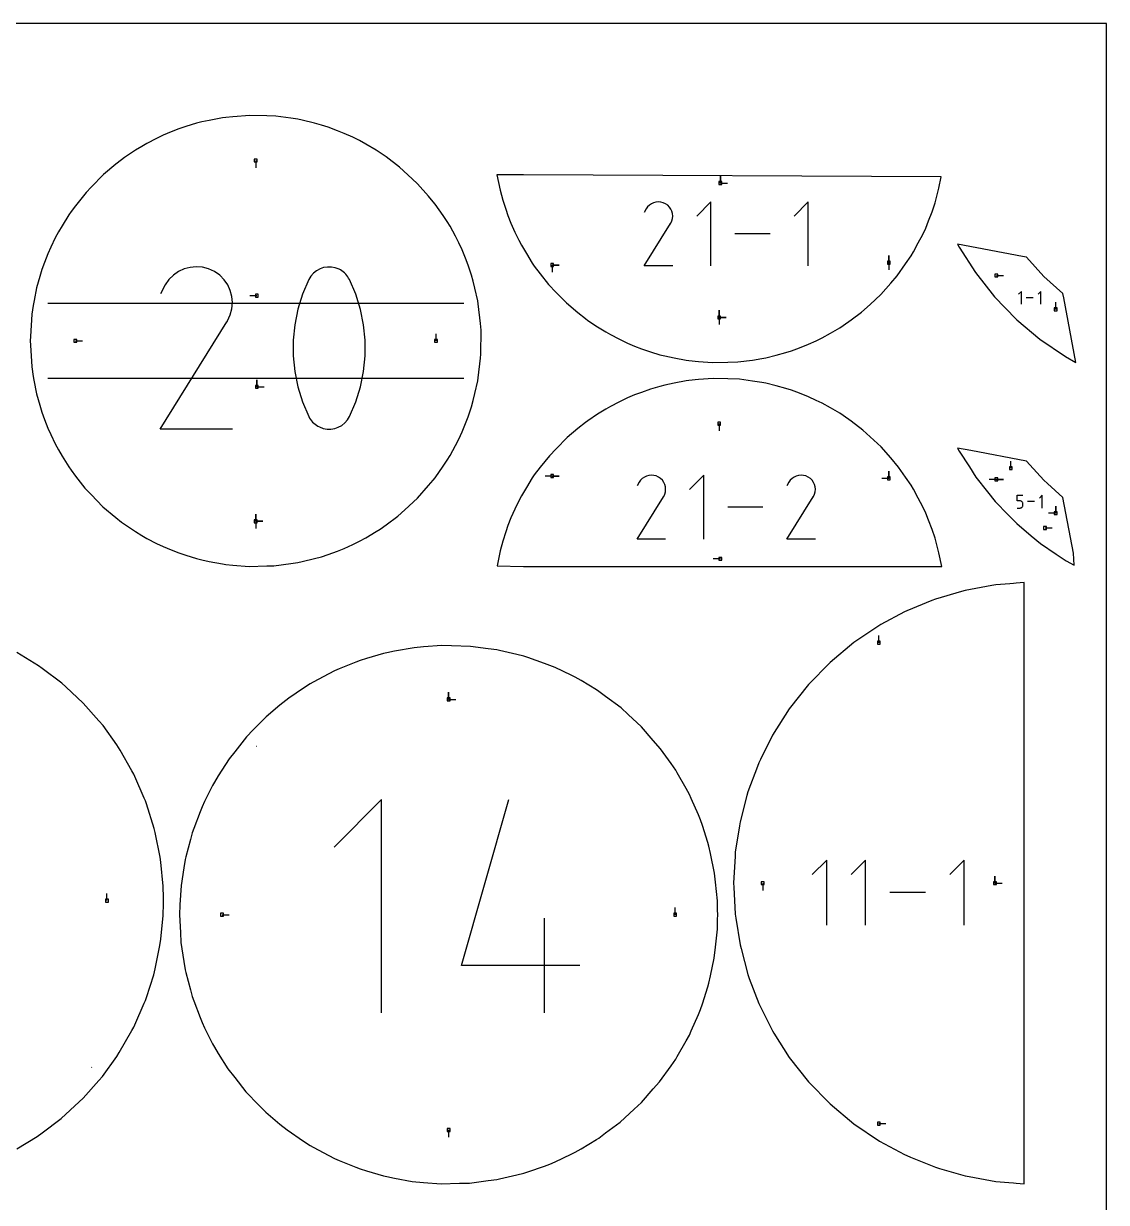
# Model space of a CAD drawing. Extents: x 0 to 800, y 0 to 1000.
# Drawn here: x 583.9 to 800, y 764.8 to 1000 of the extents above; entities that cross this region are included whole.
import ezdxf

# ---------------------------------------------------------------- set-up
doc = ezdxf.new("R2010")
doc.units = 0
doc.header["$MEASUREMENT"] = 0
for name, color, linetype in [('annotation', 7, 'Continuous'), ('boundary', 7, 'Continuous'), ('frame', 7, 'Continuous'), ('hole', 7, 'Continuous')]:
    doc.layers.add(name, color=color, linetype=linetype)

msp = doc.modelspace()

# ---------------------------------------------------------------- linework, layer by layer
at = {"layer": 'annotation', "color": 1}
for p, q in [((630.245725, 972.681888), (630.245725, 971.253138)), ((681.247004, 969.852694), (681.247004, 969.852694)), ((722.965437, 968.185863), (722.965437, 969.614613)), ((722.965437, 968.185863), (722.965437, 969.614613)), ((722.965437, 969.614613), (722.965437, 968.185863)), ((722.965437, 968.185863), (724.394187, 968.185863)), ((709.657646, 964.264123), (709.217021, 964.06104)), ((710.124979, 964.389501), (709.657646, 964.264123)), ((710.608229, 964.43437), (710.124979, 964.389501)), ((711.096605, 964.395928), (710.608229, 964.43437)), ((711.579314, 964.27137), (711.096605, 964.395928)), ((712.045566, 964.057894), (711.579314, 964.27137)), ((721.093562, 964.434682), (718.252402, 961.59272)), ((721.093562, 951.654671), (721.093562, 964.434682)), ((740.507622, 964.434682), (737.666462, 961.59272)), ((740.507622, 951.654671), (740.507622, 964.434682)), ((708.163315, 963.013597), (707.790638, 962.298699)), ((708.459064, 963.432974), (708.163315, 963.013597)), ((708.813896, 963.783056), (708.459064, 963.432974)), ((709.217021, 964.06104), (708.813896, 963.783056)), ((712.462578, 963.761775), (712.045566, 964.057894)), ((712.045566, 964.057894), (712.045566, 964.057894)), ((712.811245, 963.406435), (712.462578, 963.761775)), ((713.088467, 963.002763), (712.811245, 963.406435)), ((713.291144, 962.56165), (713.088467, 963.002763)), ((713.416176, 962.093987), (713.291144, 962.56165)), ((713.460461, 961.610664), (713.416176, 962.093987)), ((707.782623, 951.654567), (713.027349, 960.097902)), ((713.027349, 960.097902), (713.033619, 960.10566)), ((713.027349, 960.097902), (713.027349, 960.097902)), ((713.033619, 960.10566), (713.039631, 960.113485)), ((713.039631, 960.113485), (713.045426, 960.121441)), ((713.045426, 960.121441), (713.051043, 960.129595)), ((713.051043, 960.129595), (713.056521, 960.138013)), ((713.056521, 960.138013), (713.0619, 960.146761)), ((713.0619, 960.146761), (713.06722, 960.155904)), ((713.06722, 960.155904), (713.072521, 960.16551)), ((713.072521, 960.16551), (713.07784, 960.175643)), ((713.07784, 960.175643), (713.294394, 960.640602)), ((713.07784, 960.175643), (713.07784, 960.175643)), ((713.294394, 960.640602), (713.420901, 961.122572)), ((713.420901, 961.122572), (713.460461, 961.610664)), ((732.874759, 958.044676), (725.886867, 958.044676)), ((756.588929, 952.301702), (756.588929, 953.730451)), ((756.588929, 952.301702), (756.588929, 953.730451)), ((756.588929, 953.730451), (756.588929, 952.301702)), ((614.855601, 950.537749), (613.833862, 949.833185)), ((615.972385, 951.052472), (614.855601, 950.537749)), ((617.156864, 951.370248), (615.972385, 951.052472)), ((618.381685, 951.483972), (617.156864, 951.370248)), ((619.619497, 951.386538), (618.381685, 951.483972)), ((620.842947, 951.070841), (619.619497, 951.386538)), ((622.024684, 950.529775), (620.842947, 951.070841)), ((623.081621, 949.779248), (622.024684, 950.529775)), ((622.024684, 950.529775), (622.024684, 950.529775)), ((641.801053, 950.207762), (641.279946, 949.61521)), ((642.407877, 950.691792), (641.801053, 950.207762)), ((643.083164, 951.061566), (642.407877, 950.691792)), ((643.80966, 951.31135), (643.083164, 951.061566)), ((644.570112, 951.435408), (643.80966, 951.31135)), ((645.347267, 951.428007), (644.570112, 951.435408)), ((646.123869, 951.283413), (645.347267, 951.428007)), ((646.882667, 950.995889), (646.123869, 951.283413)), ((647.173147, 950.843244), (646.882667, 950.995889)), ((646.882667, 950.995889), (646.882667, 950.995889)), ((647.45189, 950.667912), (647.173147, 950.843244)), ((647.717542, 950.47128), (647.45189, 950.667912)), ((647.96875, 950.254736), (647.717542, 950.47128)), ((648.204158, 950.019667), (647.96875, 950.254736)), ((689.405966, 951.825452), (690.834716, 951.825451)), ((689.405966, 951.825452), (690.834716, 951.825451)), ((690.834716, 951.825451), (689.405966, 951.825452)), ((689.405966, 951.825452), (689.405966, 950.396702)), ((713.458532, 951.654567), (707.782623, 951.654567)), ((756.588929, 952.301702), (756.588929, 950.872952)), ((612.184931, 947.882954), (611.240363, 946.071009)), ((612.934522, 948.945885), (612.184931, 947.882954)), ((613.833862, 949.833185), (612.934522, 948.945885)), ((623.965335, 948.87862), (623.081621, 949.779248)), ((624.667969, 947.855493), (623.965335, 948.87862)), ((625.181663, 946.737472), (624.667969, 947.855493)), ((640.86181, 948.919872), (639.620142, 945.999956)), ((641.279946, 949.61521), (640.86181, 948.919872)), ((640.86181, 948.919872), (640.86181, 948.919872)), ((648.422413, 949.767462), (648.204158, 950.019667)), ((648.622161, 949.499508), (648.422413, 949.767462)), ((648.802046, 949.217192), (648.622161, 949.499508)), ((648.960715, 948.921903), (648.802046, 949.217192)), ((650.208402, 945.995969), (648.960715, 948.921903)), ((648.960715, 948.921903), (648.960715, 948.921903)), ((778.041501, 949.730716), (779.470251, 949.730716)), ((625.498562, 945.552157), (625.181663, 946.737472)), ((625.610806, 944.327152), (625.498562, 945.552157)), ((630.48385, 945.713471), (629.0551, 945.713471)), ((639.620142, 945.999956), (638.688891, 942.99536)), ((651.144167, 942.986858), (650.208402, 945.995969)), ((783.040839, 946.558582), (782.47382, 945.991403)), ((783.040839, 944.008039), (783.040839, 946.558582)), ((786.915358, 946.558582), (786.348339, 945.991403)), ((786.915358, 944.008039), (786.915358, 946.558582)), ((588.765407, 944.194869), (591.231576, 944.19482)), ((591.231576, 944.19482), (671.802209, 944.194827)), ((625.1899, 941.868481), (625.510538, 943.090059)), ((625.510538, 943.090059), (625.610806, 944.327152)), ((785.392046, 945.28331), (783.997452, 945.28331)), ((789.89045, 942.985679), (789.89045, 944.414429)), ((624.641035, 940.690021), (625.1899, 941.868481)), ((638.688891, 942.99536), (638.068057, 939.930041)), ((651.768011, 939.91853), (651.144167, 942.986858)), ((722.727313, 941.365718), (722.727312, 939.936968)), ((722.727313, 941.365718), (722.727313, 942.794468)), ((722.727313, 941.365718), (722.727313, 942.794468)), ((722.727313, 942.794468), (722.727313, 941.365718)), ((722.727313, 941.365718), (722.727313, 942.794468)), ((722.727313, 942.794468), (722.727313, 941.365718)), ((722.727313, 941.365718), (724.156062, 941.365718)), ((722.727313, 941.365718), (724.156062, 941.365718)), ((724.156062, 941.365718), (722.727313, 941.365718)), ((611.22005, 919.092941), (624.513061, 940.492982)), ((624.513061, 940.492982), (624.528952, 940.512646)), ((624.513061, 940.492982), (624.513061, 940.492982)), ((624.528952, 940.512646), (624.544191, 940.532478)), ((624.544191, 940.532478), (624.558879, 940.552643)), ((624.558879, 940.552643), (624.573115, 940.57331)), ((624.573115, 940.57331), (624.587, 940.594646)), ((624.587, 940.594646), (624.600634, 940.616818)), ((624.600634, 940.616818), (624.614118, 940.639993)), ((624.614118, 940.639993), (624.627551, 940.664338)), ((624.627551, 940.664338), (624.641035, 940.690021)), ((624.641035, 940.690021), (624.641035, 940.690021)), ((638.068057, 939.930041), (637.75764, 936.827958)), ((652.079932, 936.814943), (651.768011, 939.91853)), ((594.273542, 936.694867), (595.702292, 936.694867)), ((637.75764, 936.827958), (637.75764, 933.713068)), ((652.079932, 933.700053), (652.079932, 936.814943)), ((666.240039, 936.694867), (666.240039, 938.123617)), ((637.75764, 933.713068), (638.068057, 930.60933)), ((651.768011, 930.597819), (652.079932, 933.700053)), ((591.231598, 929.194854), (588.765415, 929.19483)), ((671.802195, 929.194844), (591.231598, 929.194854)), ((638.068057, 930.60933), (638.688891, 927.540701)), ((651.144167, 927.532199), (651.768011, 930.597819)), ((630.48385, 927.527992), (630.48385, 928.956742)), ((630.48385, 927.527992), (630.48385, 928.956742)), ((630.48385, 928.956742), (630.48385, 927.527992)), ((630.48385, 927.527992), (631.9126, 927.527992)), ((638.688891, 927.540701), (639.620142, 924.531139)), ((650.208402, 924.527152), (651.144167, 927.532199)), ((639.620142, 924.531139), (640.86181, 921.604603)), ((648.960715, 921.606634), (650.208402, 924.527152)), ((640.86181, 921.604603), (640.86181, 921.604603)), ((640.86181, 921.604603), (641.019903, 921.309902)), ((641.019903, 921.309902), (641.198459, 921.028993)), ((641.198459, 921.028993), (641.396727, 920.76273)), ((641.396727, 920.76273), (641.613953, 920.511966)), ((641.613953, 920.511966), (641.849387, 920.277552)), ((641.849387, 920.277552), (642.102275, 920.060342)), ((642.102275, 920.060342), (642.371864, 919.861189)), ((642.371864, 919.861189), (642.657404, 919.680944)), ((642.657404, 919.680944), (642.958141, 919.52046)), ((646.740298, 919.472408), (647.414875, 919.842012)), ((647.414875, 919.842012), (648.021439, 920.324719)), ((648.021439, 920.324719), (648.542538, 920.914826)), ((648.542538, 920.914826), (648.960715, 921.606634)), ((648.960715, 921.606634), (648.960715, 921.606634)), ((722.727312, 920.198111), (722.727312, 918.769362)), ((625.605916, 919.092941), (611.22005, 919.092941)), ((642.958141, 919.52046), (642.958141, 919.52046)), ((642.958141, 919.52046), (643.710961, 919.239036)), ((643.710961, 919.239036), (644.483041, 919.09922)), ((644.483041, 919.09922), (645.256927, 919.095311)), ((645.256927, 919.095311), (646.015164, 919.221607)), ((646.015164, 919.221607), (646.740298, 919.472408)), ((780.921189, 911.296616), (780.921189, 912.725366)), ((756.588929, 909.262128), (756.588929, 910.690878)), ((756.588929, 909.262128), (756.588929, 910.690878)), ((756.588929, 910.690878), (756.588929, 909.262128)), ((689.405966, 909.738378), (687.977216, 909.738378)), ((689.405966, 909.738378), (690.834716, 909.738378)), ((689.405966, 909.738378), (690.834716, 909.738378)), ((690.834716, 909.738378), (689.405966, 909.738378)), ((706.744976, 908.488074), (706.372299, 907.773175)), ((707.040725, 908.90745), (706.744976, 908.488074)), ((707.395558, 909.257533), (707.040725, 908.90745)), ((707.798682, 909.535517), (707.395558, 909.257533)), ((708.239307, 909.7386), (707.798682, 909.535517)), ((708.70664, 909.863977), (708.239307, 909.7386)), ((709.18989, 909.908847), (708.70664, 909.863977)), ((709.678266, 909.870404), (709.18989, 909.908847)), ((710.160975, 909.745847), (709.678266, 909.870404)), ((710.627227, 909.53237), (710.160975, 909.745847)), ((711.044239, 909.236252), (710.627227, 909.53237)), ((710.627227, 909.53237), (710.627227, 909.53237)), ((711.392906, 908.880911), (711.044239, 909.236252)), ((711.670128, 908.477239), (711.392906, 908.880911)), ((711.872805, 908.036126), (711.670128, 908.477239)), ((711.997837, 907.568463), (711.872805, 908.036126)), ((719.675223, 909.909158), (716.834063, 907.067197)), ((719.675223, 897.129147), (719.675223, 909.909158)), ((736.629378, 908.488074), (736.256701, 907.773175)), ((736.925127, 908.90745), (736.629378, 908.488074)), ((737.27996, 909.257533), (736.925127, 908.90745)), ((737.683084, 909.535517), (737.27996, 909.257533)), ((738.123709, 909.7386), (737.683084, 909.535517)), ((738.591042, 909.863977), (738.123709, 909.7386)), ((739.074293, 909.908847), (738.591042, 909.863977)), ((739.562668, 909.870404), (739.074293, 909.908847)), ((740.045378, 909.745847), (739.562668, 909.870404)), ((740.511629, 909.53237), (740.045378, 909.745847)), ((740.928641, 909.236252), (740.511629, 909.53237)), ((740.511629, 909.53237), (740.511629, 909.53237)), ((741.277308, 908.880911), (740.928641, 909.236252)), ((741.554531, 908.477239), (741.277308, 908.880911)), ((741.757208, 908.036126), (741.554531, 908.477239)), ((741.882239, 907.568463), (741.757208, 908.036126)), ((756.588929, 909.262128), (755.160179, 909.262128)), ((778.041502, 909.072392), (776.612752, 909.072392)), ((778.041502, 909.072392), (779.470252, 909.072392)), ((778.041502, 909.072392), (779.470252, 909.072392)), ((779.470252, 909.072392), (778.041502, 909.072392)), ((706.364284, 897.129043), (711.60901, 905.572378)), ((711.60901, 905.572378), (711.61528, 905.580137)), ((711.60901, 905.572378), (711.60901, 905.572378)), ((711.61528, 905.580137), (711.621292, 905.587961)), ((711.621292, 905.587961), (711.627087, 905.595917)), ((711.627087, 905.595917), (711.632704, 905.604071)), ((711.632704, 905.604071), (711.638182, 905.612489)), ((711.638182, 905.612489), (711.643561, 905.621237)), ((711.643561, 905.621237), (711.648881, 905.630381)), ((711.648881, 905.630381), (711.654182, 905.639986)), ((711.654182, 905.639986), (711.659502, 905.650119)), ((711.659502, 905.650119), (711.876055, 906.115078)), ((711.659502, 905.650119), (711.659502, 905.650119)), ((711.876055, 906.115078), (712.002562, 906.597049)), ((712.042122, 907.08514), (711.997837, 907.568463)), ((712.002562, 906.597049), (712.042122, 907.08514)), ((736.248687, 897.129043), (741.493412, 905.572378)), ((741.493412, 905.572378), (741.499682, 905.580137)), ((741.493412, 905.572378), (741.493412, 905.572378)), ((741.499682, 905.580137), (741.505695, 905.587961)), ((741.505695, 905.587961), (741.51149, 905.595917)), ((741.51149, 905.595917), (741.517106, 905.604071)), ((741.517106, 905.604071), (741.522585, 905.612489)), ((741.522585, 905.612489), (741.527964, 905.621237)), ((741.527964, 905.621237), (741.533284, 905.630381)), ((741.533284, 905.630381), (741.538584, 905.639986)), ((741.538584, 905.639986), (741.543904, 905.650119)), ((741.543904, 905.650119), (741.760457, 906.115078)), ((741.543904, 905.650119), (741.543904, 905.650119)), ((741.760457, 906.115078), (741.886964, 906.597049)), ((741.926525, 907.08514), (741.882239, 907.568463)), ((741.886964, 906.597049), (741.926525, 907.08514)), ((782.190871, 904.764462), (782.190871, 905.900258)), ((782.190871, 905.900258), (783.323628, 905.900258)), ((787.198227, 905.900258), (786.631209, 905.333079)), ((787.198227, 903.349715), (787.198227, 905.900258)), ((731.45642, 903.519153), (724.468528, 903.519153)), ((782.757249, 904.764462), (782.190871, 904.764462)), ((782.190871, 903.349715), (782.757249, 903.349715)), ((782.858946, 904.755371), (782.757249, 904.764462)), ((782.757249, 903.349715), (782.858903, 903.358855)), ((782.757249, 903.349715), (782.757249, 903.349715)), ((782.858903, 903.358855), (782.954643, 903.385204)), ((782.954707, 904.729153), (782.858946, 904.755371)), ((782.954643, 903.385204), (783.042853, 903.42716)), ((783.042924, 904.68739), (782.954707, 904.729153)), ((783.042853, 903.42716), (783.12192, 903.483115)), ((783.121986, 904.631662), (783.042924, 904.68739)), ((783.12192, 903.483115), (783.190231, 903.551466)), ((783.190284, 904.563549), (783.121986, 904.631662)), ((783.190231, 903.551466), (783.246171, 903.630608)), ((783.246207, 904.484634), (783.190284, 904.563549)), ((783.246171, 903.630608), (783.288127, 903.718937)), ((783.288145, 904.396497), (783.246207, 904.484634)), ((783.288127, 903.718937), (783.314484, 903.814847)), ((783.314489, 904.30072), (783.288145, 904.396497)), ((783.314484, 903.814847), (783.323628, 903.916733)), ((783.323628, 904.198883), (783.314489, 904.30072)), ((783.323628, 903.916733), (783.323628, 904.198883)), ((783.323628, 904.198883), (783.323628, 904.198883)), ((785.674915, 904.624986), (784.280322, 904.624986)), ((789.89045, 902.327355), (789.89045, 903.756105)), ((789.89045, 902.327355), (789.89045, 903.756105)), ((789.89045, 903.756105), (789.89045, 902.327355)), ((630.245725, 900.707846), (630.245725, 902.136596)), ((630.245725, 900.707846), (630.245725, 902.136596)), ((630.245725, 902.136596), (630.245725, 900.707846)), ((630.245725, 900.707846), (630.245725, 902.136596)), ((630.245725, 902.136596), (630.245725, 900.707846)), ((789.89045, 902.327355), (788.4617, 902.327355)), ((630.245725, 900.707846), (631.674475, 900.707846)), ((630.245725, 900.707846), (631.674475, 900.707846)), ((631.674475, 900.707846), (630.245725, 900.707846)), ((630.245725, 900.707846), (630.245725, 899.279096)), ((787.760219, 899.370247), (789.188969, 899.370247)), ((712.040193, 897.129043), (706.364284, 897.129043)), ((741.924595, 897.129043), (736.248687, 897.129043)), ((722.965437, 893.229695), (721.536688, 893.229695)), ((754.586524, 876.478767), (754.586524, 877.907517)), ((668.744083, 865.17081), (668.744083, 866.59956)), ((668.744083, 865.17081), (668.744083, 866.59956)), ((668.744083, 866.59956), (668.744083, 865.17081)), ((668.744083, 865.17081), (670.172833, 865.17081)), ((630.469428, 855.778346), (630.44212, 855.747)), ((655.362464, 845.170672), (645.906465, 835.712006)), ((655.362464, 802.636015), (655.362464, 845.170672)), ((671.311627, 812.092014), (680.743619, 845.170672)), ((744.191719, 833.109978), (741.311967, 830.229413)), ((744.191719, 820.156372), (744.191719, 833.109978)), ((751.929073, 833.109978), (749.049321, 830.229413)), ((751.929073, 820.156372), (751.929073, 833.109978)), ((771.60684, 833.109978), (768.727087, 830.229413)), ((771.60684, 820.156372), (771.60684, 833.109978)), ((731.41258, 828.50725), (731.412579, 827.0785)), ((777.760514, 828.50725), (777.760514, 829.936)), ((777.760514, 828.50725), (777.760514, 829.936)), ((777.760514, 829.936), (777.760514, 828.50725)), ((777.760514, 828.50725), (779.189264, 828.50725)), ((600.569077, 825.024122), (600.569077, 826.452872)), ((763.870297, 826.633175), (756.787488, 826.633175)), ((713.944086, 822.225051), (713.944086, 823.6538)), ((623.54408, 822.225051), (624.97283, 822.22505)), ((687.849622, 802.636015), (687.849622, 821.526674)), ((694.928951, 812.092014), (671.311627, 812.092014)), ((597.512062, 791.743565), (597.537204, 791.775899)), ((668.744083, 779.279291), (668.744083, 777.850541)), ((754.586524, 780.535731), (756.015274, 780.535731))]:
    msp.add_line(p, q, dxfattribs=at)
at = {"layer": 'boundary', "color": 5}
for p, q in [((623.633639, 981.201683), (620.938586, 980.683446)), ((624.265943, 981.289799), (623.633639, 981.201683)), ((625.699804, 981.417624), (624.265943, 981.289799)), ((629.071871, 981.678643), (625.699804, 981.417624)), ((632.452905, 981.591558), (629.071871, 981.678643)), ((634.273551, 981.517113), (632.452905, 981.591558)), ((637.245979, 981.11464), (634.273551, 981.517113)), ((638.66975, 980.902096), (637.245979, 981.11464)), ((639.546774, 980.729912), (638.66975, 980.902096)), ((641.96148, 980.125254), (639.546774, 980.729912)), ((613.365494, 978.395901), (611.785842, 977.706468)), ((614.918812, 978.980619), (613.365494, 978.395901)), ((616.282533, 979.441662), (614.918812, 978.980619)), ((618.416312, 980.10347), (616.282533, 979.441662)), ((619.529908, 980.386929), (618.416312, 980.10347)), ((620.938586, 980.683446), (619.529908, 980.386929)), ((643.350119, 979.745807), (641.96148, 980.125254)), ((644.689881, 979.324553), (643.350119, 979.745807)), ((646.544527, 978.634626), (644.689881, 979.324553)), ((647.87854, 978.093606), (646.544527, 978.634626)), ((608.552086, 976.102945), (607.500865, 975.497836)), ((610.486222, 977.08737), (608.552086, 976.102945)), ((611.785842, 977.706468), (610.486222, 977.08737)), ((649.630671, 977.320775), (647.87854, 978.093606)), ((650.941765, 976.659863), (649.630671, 977.320775)), ((652.202427, 975.964859), (650.941765, 976.659863)), ((606.283589, 974.72937), (604.043657, 973.256776)), ((607.500865, 975.497836), (606.283589, 974.72937)), ((654.29979, 974.746687), (652.202427, 975.964859)), ((655.101998, 974.223749), (654.29979, 974.746687)), ((656.271611, 973.384523), (655.101998, 974.223749)), ((602.35965, 971.934264), (599.903499, 969.897367)), ((603.477492, 972.841305), (602.35965, 971.934264)), ((604.043657, 973.256776), (603.477492, 972.841305)), ((658.97679, 971.354504), (656.271611, 973.384523)), ((661.458902, 969.057101), (658.97679, 971.354504)), ((599.903499, 969.897367), (597.402005, 967.34554)), ((662.565563, 968.039665), (661.458902, 969.057101)), ((683.713206, 969.852738), (678.388721, 969.852738)), ((678.388721, 969.852738), (679.018285, 966.782866)), ((767.0497, 969.392675), (683.713206, 969.852738)), ((766.556838, 967.164254), (767.0497, 969.392675)), ((597.402005, 967.34554), (596.399287, 966.312655)), ((664.753787, 965.544985), (662.565563, 968.039665)), ((679.018285, 966.782866), (679.57374, 964.799461)), ((766.101824, 965.281282), (766.556838, 967.164254)), ((596.399287, 966.312655), (594.300291, 963.66064)), ((665.693557, 964.454512), (664.753787, 965.544985)), ((666.046192, 964.000876), (665.693557, 964.454512)), ((679.57374, 964.799461), (680.139505, 962.94675)), ((765.797369, 964.210183), (766.101824, 965.281282)), ((593.426773, 962.51641), (592.954475, 961.833974)), ((594.300291, 963.66064), (593.426773, 962.51641)), ((667.65325, 961.697961), (666.046192, 964.000876)), ((680.139505, 962.94675), (680.575436, 961.683663)), ((764.530243, 960.655321), (765.204768, 962.471261)), ((765.204768, 962.471261), (765.797369, 964.210183)), ((591.611583, 959.662632), (590.879529, 958.423118)), ((592.954475, 961.833974), (591.611583, 959.662632)), ((668.457447, 960.503992), (667.65325, 961.697961)), ((669.024701, 959.578769), (668.457447, 960.503992)), ((670.123319, 957.560553), (669.024701, 959.578769)), ((680.575436, 961.683663), (681.180028, 960.186636)), ((681.180028, 960.186636), (681.960946, 958.413845)), ((763.940878, 959.212182), (764.530243, 960.655321)), ((590.243164, 957.243182), (589.367387, 955.397824)), ((590.879529, 958.423118), (590.243164, 957.243182)), ((670.780658, 956.279849), (670.123319, 957.560553)), ((681.960946, 958.413845), (682.724751, 956.804423)), ((762.464444, 956.229016), (763.349011, 957.952432)), ((763.349011, 957.952432), (763.940878, 959.212182)), ((589.367387, 955.397824), (588.787072, 954.080429)), ((671.459291, 954.835423), (670.780658, 956.279849)), ((672.135054, 953.180725), (671.459291, 954.835423)), ((682.724751, 956.804423), (683.279755, 955.775347)), ((683.279755, 955.775347), (684.264865, 954.107359)), ((761.506289, 954.468837), (762.464444, 956.229016)), ((783.23709, 953.545316), (770.304925, 955.983193)), ((770.304925, 955.983193), (770.624711, 955.410407)), ((770.624711, 955.410407), (773.864286, 950.312788)), ((588.787072, 954.080429), (588.093849, 952.363943)), ((672.636307, 951.831265), (672.135054, 953.180725)), ((684.264865, 954.107359), (685.436062, 952.213631)), ((759.929368, 952.055207), (761.01156, 953.661907)), ((761.01156, 953.661907), (761.506289, 954.468837)), ((784.062545, 953.389707), (783.23709, 953.545316)), ((787.5069, 949.57139), (784.062545, 953.389707)), ((587.594012, 950.915691), (587.173581, 949.538906)), ((588.093849, 952.363943), (587.594012, 950.915691)), ((673.315782, 949.837422), (672.636307, 951.831265)), ((685.436062, 952.213631), (685.847975, 951.618448)), ((685.847975, 951.618448), (687.02345, 950.078681)), ((758.22023, 949.651092), (759.929368, 952.055207)), ((773.864286, 950.312788), (777.683017, 945.458232)), ((587.173581, 949.538906), (586.536698, 947.264739)), ((673.664869, 948.609304), (673.315782, 949.837422)), ((674.002998, 947.210031), (673.664869, 948.609304)), ((687.02345, 950.078681), (688.671314, 947.975741)), ((688.671314, 947.975741), (690.203418, 946.375804)), ((755.008327, 945.968026), (756.955601, 948.183666)), ((756.955601, 948.183666), (758.22023, 949.651092)), ((791.325217, 946.127035), (787.5069, 949.57139)), ((586.536698, 947.264739), (586.026751, 944.778142)), ((674.568113, 944.65493), (674.002998, 947.210031)), ((690.203418, 946.375804), (692.262168, 944.263346)), ((752.843563, 943.964354), (755.008327, 945.968026)), ((777.683017, 945.458232), (781.980667, 941.022045)), ((791.480826, 945.301579), (791.325217, 946.127035)), ((585.847558, 943.781103), (585.593581, 942.01716)), ((586.026751, 944.778142), (585.847558, 943.781103)), ((674.666075, 944.085632), (674.568113, 944.65493)), ((675.111872, 940.169952), (674.666075, 944.085632)), ((692.262168, 944.263346), (694.527209, 942.373766)), ((751.113276, 942.409162), (752.843563, 943.964354)), ((793.918702, 932.369415), (791.480826, 945.301579)), ((585.593581, 942.01716), (585.323046, 937.573985)), ((694.527209, 942.373766), (696.031466, 941.153181)), ((696.031466, 941.153181), (696.525244, 940.790829)), ((696.525244, 940.790829), (698.478792, 939.506512)), ((747.48102, 939.756997), (749.054943, 940.886326)), ((749.054943, 940.886326), (751.113276, 942.409162)), ((781.980667, 941.022045), (782.10584, 940.893607)), ((782.10584, 940.893607), (786.711666, 937.051259)), ((675.213721, 938.854188), (675.111872, 940.169952)), ((675.198703, 934.029039), (675.213721, 938.854188)), ((698.478792, 939.506512), (700.116855, 938.472404)), ((700.116855, 938.472404), (701.033673, 937.944661)), ((744.95217, 938.238494), (746.781377, 939.300919)), ((746.781377, 939.300919), (747.48102, 939.756997)), ((585.323046, 937.573985), (585.27773, 936.694867)), ((585.27773, 936.694867), (585.323046, 935.815748)), ((701.033673, 937.944661), (702.720523, 937.086098)), ((702.720523, 937.086098), (704.469395, 936.252991)), ((704.469395, 936.252991), (705.847081, 935.651705)), ((738.788991, 935.32477), (740.584144, 936.052809)), ((740.584144, 936.052809), (742.112258, 936.72683)), ((742.112258, 936.72683), (743.255724, 937.303242)), ((743.255724, 937.303242), (744.95217, 938.238494)), ((786.711666, 937.051259), (791.825876, 933.587972)), ((585.323046, 935.815748), (585.578886, 931.50469)), ((675.111872, 933.219782), (675.198703, 934.029039)), ((705.847081, 935.651705), (707.201802, 935.141745)), ((707.201802, 935.141745), (709.036932, 934.521328)), ((709.036932, 934.521328), (710.8979, 933.944136)), ((710.8979, 933.944136), (711.869118, 933.696918)), ((711.869118, 933.696918), (713.764747, 933.297901)), ((732.028362, 933.317693), (734.134338, 933.845043)), ((734.134338, 933.845043), (736.003, 934.355657)), ((736.003, 934.355657), (737.171468, 934.723052)), ((737.171468, 934.723052), (738.788991, 935.32477)), ((585.578886, 931.50469), (585.847559, 929.60863)), ((674.666075, 929.304102), (675.111872, 933.219782)), ((713.764747, 933.297901), (716.115227, 932.845923)), ((716.115227, 932.845923), (716.666688, 932.769072)), ((716.666688, 932.769072), (718.596205, 932.597062)), ((718.596205, 932.597062), (721.425823, 932.372499)), ((721.425823, 932.372499), (724.485895, 932.445365)), ((724.485895, 932.445365), (726.422213, 932.502769)), ((726.422213, 932.502769), (729.34753, 932.881507)), ((729.34753, 932.881507), (731.263468, 933.167524)), ((731.263468, 933.167524), (732.028362, 933.317693)), ((791.825876, 933.587972), (793.918702, 932.369415)), ((585.847559, 929.60863), (585.968331, 928.870947)), ((674.568113, 928.734804), (674.666075, 929.304102)), ((718.596205, 928.966768), (716.666688, 928.794757)), ((721.53714, 929.194415), (718.596205, 928.966768)), ((724.485895, 929.118464), (721.53714, 929.194415)), ((726.755138, 929.033337), (724.485895, 929.118464)), ((729.34753, 928.682322), (726.755138, 929.033337)), ((585.968331, 928.870947), (586.536698, 926.124994)), ((674.002999, 926.179702), (674.568113, 928.734804)), ((709.036932, 927.042501), (707.201802, 926.422084)), ((710.897899, 927.619693), (709.036932, 927.042501)), ((711.869118, 927.866911), (710.897899, 927.619693)), ((713.764747, 928.265928), (711.869118, 927.866911)), ((716.115227, 928.717906), (713.764747, 928.265928)), ((716.666688, 928.794757), (716.115227, 928.717906)), ((731.263468, 928.396306), (729.34753, 928.682322)), ((732.028362, 928.246136), (731.263468, 928.396306)), ((734.134338, 927.718786), (732.028362, 928.246136)), ((736.003, 927.208172), (734.134338, 927.718786)), ((737.171468, 926.840777), (736.003, 927.208172)), ((738.788991, 926.239059), (737.171468, 926.840777)), ((586.536698, 926.124994), (587.173581, 923.850828)), ((673.315782, 923.552311), (673.664869, 924.78043)), ((673.664869, 924.78043), (674.002999, 926.179702)), ((702.720523, 924.477731), (701.033673, 923.619168)), ((704.469394, 925.310839), (702.720523, 924.477731)), ((705.847081, 925.912124), (704.469394, 925.310839)), ((707.201802, 926.422084), (705.847081, 925.912124)), ((740.584144, 925.51102), (738.788991, 926.239059)), ((742.112258, 924.836999), (740.584144, 925.51102)), ((743.255724, 924.260587), (742.112258, 924.836999)), ((744.95217, 923.325335), (743.255724, 924.260587)), ((587.173581, 923.850828), (587.594012, 922.474043)), ((587.594012, 922.474043), (588.093849, 921.025791)), ((672.636307, 921.558469), (673.315782, 923.552311)), ((698.478792, 922.057317), (696.525244, 920.773)), ((700.116855, 923.091425), (698.478792, 922.057317)), ((701.033673, 923.619168), (700.116855, 923.091425)), ((746.781377, 922.26291), (744.95217, 923.325335)), ((747.48102, 921.806832), (746.781377, 922.26291)), ((588.093849, 921.025791), (588.787072, 919.309305)), ((671.459291, 918.55431), (672.135055, 920.209009)), ((672.135055, 920.209009), (672.636307, 921.558469)), ((696.031466, 920.410648), (694.527209, 919.190063)), ((696.525244, 920.773), (696.031466, 920.410648)), ((749.054943, 920.677503), (747.48102, 921.806832)), ((751.414255, 918.907031), (749.054943, 920.677503)), ((588.787072, 919.309305), (589.367387, 917.99191)), ((589.367387, 917.99191), (590.243164, 916.146551)), ((670.780658, 917.109884), (671.459291, 918.55431)), ((692.385087, 917.413591), (690.203418, 915.188025)), ((694.527209, 919.190063), (692.385087, 917.413591)), ((753.579019, 916.903359), (751.414255, 918.907031)), ((590.243164, 916.146551), (590.879529, 914.966616)), ((590.879529, 914.966616), (591.611583, 913.727102)), ((669.024701, 913.810965), (670.123319, 915.829181)), ((670.123319, 915.829181), (670.780658, 917.109884)), ((690.203418, 915.188025), (688.854081, 913.798092)), ((755.04715, 915.555889), (753.579019, 916.903359)), ((756.955601, 913.380164), (755.04715, 915.555889)), ((772.964733, 914.823461), (770.304925, 915.324869)), ((770.304925, 915.324869), (770.645123, 914.715522)), ((591.611583, 913.727102), (592.954475, 911.55576)), ((667.65325, 911.691772), (668.457447, 912.885741)), ((668.457447, 912.885741), (669.024701, 913.810965)), ((688.854081, 913.798092), (687.02345, 911.485148)), ((758.527779, 911.5171), (756.955601, 913.380164)), ((770.645123, 914.715522), (772.666458, 911.537648)), ((784.062545, 912.731383), (772.964733, 914.823461)), ((784.728454, 911.993175), (784.062545, 912.731383)), ((592.954475, 911.55576), (593.426773, 910.873324)), ((593.426773, 910.873324), (594.300291, 909.729093)), ((666.046192, 909.388857), (667.65325, 911.691772)), ((687.02345, 911.485148), (685.847975, 909.945381)), ((759.929368, 909.508622), (758.527779, 911.5171)), ((772.666458, 911.537648), (773.96054, 909.503137)), ((787.5069, 908.913066), (784.728454, 911.993175)), ((594.300291, 909.729093), (596.189727, 907.317869)), ((662.521048, 905.304303), (664.753787, 907.844748)), ((664.753787, 907.844748), (665.693557, 908.935221)), ((665.693557, 908.935221), (666.046192, 909.388857)), ((685.436062, 909.350198), (684.264864, 907.45647)), ((685.847975, 909.945381), (685.436062, 909.350198)), ((761.01156, 907.901923), (759.929368, 909.508622)), ((761.506289, 907.094992), (761.01156, 907.901923)), ((773.96054, 909.503137), (776.297909, 906.549946)), ((788.245108, 908.247157), (787.5069, 908.913066)), ((791.325217, 905.468711), (788.245108, 908.247157)), ((596.189727, 907.317869), (597.402005, 906.044193)), ((597.402005, 906.044193), (599.762561, 903.622056)), ((683.279755, 905.788483), (682.724751, 904.759406)), ((684.264864, 907.45647), (683.279755, 905.788483)), ((762.464444, 905.334813), (761.506289, 907.094992)), ((776.297909, 906.549946), (777.79432, 904.65928)), ((793.417295, 894.370899), (791.325217, 905.468711)), ((599.762561, 903.622056), (602.35965, 901.455469)), ((660.038937, 903.006899), (662.521048, 905.304303)), ((681.960946, 903.149984), (681.180028, 901.377193)), ((682.724751, 904.759406), (681.960946, 903.149984)), ((763.349011, 903.611397), (762.464444, 905.334813)), ((763.940878, 902.351647), (763.349011, 903.611397)), ((777.79432, 904.65928), (780.422957, 901.962069)), ((602.35965, 901.455469), (603.477493, 900.548429)), ((656.271611, 900.005211), (658.631689, 901.751291)), ((658.631689, 901.751291), (660.038937, 903.006899)), ((681.180028, 901.377193), (680.575436, 899.880166)), ((764.530243, 900.908508), (763.940878, 902.351647)), ((765.204768, 899.092568), (764.530243, 900.908508)), ((780.422957, 901.962069), (782.10584, 900.235283)), ((603.477493, 900.548429), (604.043657, 900.132957)), ((604.043657, 900.132957), (606.283589, 898.660363)), ((606.283589, 898.660363), (607.500865, 897.891898)), ((652.202427, 897.424874), (654.29979, 898.643047)), ((654.29979, 898.643047), (655.101998, 899.165985)), ((655.101998, 899.165985), (656.271611, 900.005211)), ((680.139505, 898.617079), (679.57374, 896.764368)), ((680.575436, 899.880166), (680.139505, 898.617079)), ((765.797369, 897.353646), (765.204768, 899.092568)), ((782.10584, 900.235283), (784.99787, 897.822646)), ((607.500865, 897.891898), (608.552086, 897.286789)), ((608.552086, 897.286789), (610.486222, 896.302364)), ((610.486222, 896.302364), (611.785843, 895.683266)), ((647.87854, 895.296128), (649.630671, 896.068958)), ((649.630671, 896.068958), (650.941765, 896.72987)), ((650.941765, 896.72987), (652.202427, 897.424874)), ((679.57374, 896.764368), (679.018285, 894.780963)), ((766.101824, 896.282547), (765.797369, 897.353646)), ((766.556838, 894.399575), (766.101824, 896.282547)), ((784.99787, 897.822646), (786.849382, 896.278048)), ((786.849382, 896.278048), (789.974157, 894.175564)), ((611.785843, 895.683266), (613.365494, 894.993833)), ((613.365494, 894.993833), (614.918812, 894.409115)), ((614.918812, 894.409115), (616.282533, 893.948071)), ((616.282533, 893.948071), (618.416312, 893.286264)), ((643.350119, 893.643926), (644.689881, 894.06518)), ((644.689881, 894.06518), (646.544527, 894.755108)), ((646.544527, 894.755108), (647.87854, 895.296128)), ((679.018285, 894.780963), (678.417051, 891.849235)), ((767.129925, 891.711091), (766.556838, 894.399575)), ((789.974157, 894.175564), (791.974675, 892.82953)), ((793.542857, 891.927323), (793.417295, 894.370899)), ((618.416312, 893.286264), (619.529908, 893.002805)), ((619.529908, 893.002805), (620.938586, 892.706287)), ((620.938586, 892.706287), (623.633639, 892.188051)), ((623.633639, 892.188051), (624.265943, 892.099934)), ((624.265943, 892.099934), (625.699804, 891.97211)), ((625.699804, 891.97211), (628.944236, 891.714627)), ((628.944236, 891.714627), (632.452905, 891.798175)), ((632.452905, 891.798175), (633.89182, 891.840833)), ((633.89182, 891.840833), (637.245979, 892.275093)), ((637.245979, 892.275093), (638.66975, 892.487637)), ((638.66975, 892.487637), (639.546774, 892.659821)), ((639.546774, 892.659821), (641.96148, 893.264479)), ((641.96148, 893.264479), (643.350119, 893.643926)), ((678.417051, 891.849235), (683.713206, 891.711091)), ((683.713206, 891.711091), (767.129925, 891.711091)), ((791.974675, 892.82953), (793.542857, 891.927323)), ((771.059342, 886.676511), (765.906544, 885.176609)), ((771.837824, 886.903115), (771.059342, 886.676511)), ((777.117533, 887.865253), (771.837824, 886.903115)), ((777.915188, 888.010612), (777.117533, 887.865253)), ((780.739446, 888.251133), (777.915188, 888.010612)), ((781.449277, 888.311598), (780.739446, 888.251133)), ((782.016132, 888.356713), (781.449277, 888.311598)), ((782.774844, 888.414647), (782.016132, 888.356713)), ((783.554006, 888.471649), (782.774844, 888.414647)), ((783.554006, 793.355824), (783.554006, 888.471649)), ((765.155488, 884.871161), (760.184223, 882.849389)), ((765.906544, 885.176609), (765.155488, 884.871161)), ((759.723709, 882.615131), (754.986675, 880.092922)), ((760.184223, 882.849389), (759.723709, 882.615131)), ((754.384324, 879.712517), (749.606229, 876.497609)), ((754.986675, 880.092922), (754.384324, 879.712517)), ((661.849091, 875.480562), (657.960428, 874.787517)), ((663.71575, 875.628703), (661.849091, 875.480562)), ((667.36142, 875.90725), (663.71575, 875.628703)), ((669.306672, 875.857147), (667.36142, 875.90725)), ((673.108032, 875.746609), (669.306672, 875.857147)), ((676.661297, 875.286567), (673.108032, 875.746609)), ((678.371461, 875.055008), (676.661297, 875.286567)), ((678.87605, 874.955943), (678.371461, 875.055008)), ((682.363181, 874.132988), (678.87605, 874.955943)), ((749.606229, 876.497609), (744.862686, 872.540374)), ((586.909847, 871.900878), (582.593152, 874.50611)), ((650.207665, 872.607715), (646.888718, 871.257928)), ((651.101354, 872.944128), (650.207665, 872.607715)), ((652.329008, 873.324894), (651.101354, 872.944128)), ((655.769151, 874.326267), (652.329008, 873.324894)), ((656.40985, 874.489353), (655.769151, 874.326267)), ((657.960428, 874.787517), (656.40985, 874.489353)), ((683.752463, 873.785103), (682.363181, 874.132988)), ((684.523285, 873.542738), (683.752463, 873.785103)), ((687.907317, 872.365598), (684.523285, 873.542738)), ((744.862686, 872.540374), (740.551167, 868.116377)), ((587.664209, 871.34277), (586.909847, 871.900878)), ((591.56259, 868.409373), (587.664209, 871.34277)), ((644.867087, 870.294886), (641.70452, 868.610994)), ((645.979878, 870.861268), (644.867087, 870.294886)), ((646.888718, 871.257928), (645.979878, 870.861268)), ((688.974373, 871.968653), (687.907317, 872.365598)), ((689.982448, 871.524011), (688.974373, 871.968653)), ((693.227508, 870.005158), (689.982448, 871.524011)), ((592.355958, 867.675043), (591.56259, 868.409373)), ((641.099708, 868.262849), (639.81098, 867.415603)), ((641.70452, 868.610994), (641.099708, 868.262849)), ((693.981836, 869.624908), (693.227508, 870.005158)), ((695.188538, 868.924041), (693.981836, 869.624908)), ((698.260229, 867.079578), (695.188538, 868.924041)), ((740.551167, 868.116377), (736.717387, 863.27252)), ((595.845907, 864.443341), (592.355958, 867.675043)), ((639.81098, 867.415603), (636.83831, 865.415463)), ((698.721773, 866.77871), (698.260229, 867.079578)), ((700.079626, 865.774116), (698.721773, 866.77871)), ((703.143938, 863.460235), (700.079626, 865.774116)), ((598.972416, 860.885947), (595.845907, 864.443341)), ((635.099444, 864.004511), (632.348189, 861.709314)), ((636.83831, 865.415463), (635.099444, 864.004511)), ((704.572002, 862.138441), (703.143938, 863.460235)), ((736.717387, 863.27252), (733.40197, 858.060135)), ((599.784562, 859.943563), (598.972416, 860.885947)), ((632.348189, 861.709314), (629.76642, 859.06878)), ((707.227071, 859.678324), (704.572002, 862.138441)), ((602.528729, 856.083551), (599.784562, 859.943563)), ((629.76642, 859.06878), (628.408292, 857.675222)), ((709.592343, 856.987078), (707.227071, 859.678324)), ((603.223715, 855.051727), (602.528729, 856.083551)), ((628.408292, 857.675222), (626.064131, 854.727247)), ((711.054207, 855.290787), (709.592343, 856.987078)), ((733.40197, 858.060135), (730.957918, 853.179751)), ((605.556443, 850.930016), (603.223715, 855.051727)), ((626.064131, 854.727247), (624.977058, 853.339968)), ((713.130229, 852.370604), (711.054207, 855.290787)), ((624.977058, 853.339968), (622.782383, 849.92415)), ((714.054838, 851.045639), (713.130229, 852.370604)), ((730.354061, 851.775814), (728.460962, 846.754139)), ((730.640069, 852.534485), (730.354061, 851.775814)), ((730.957918, 853.179751), (730.640069, 852.534485)), ((605.907599, 850.284925), (605.556443, 850.930016)), ((606.124514, 849.823236), (605.907599, 850.284925)), ((608.021081, 845.483516), (606.124514, 849.823236)), ((622.782383, 849.92415), (622.009761, 848.674885)), ((714.381203, 850.513319), (714.054838, 851.045639)), ((716.145963, 847.395155), (714.381203, 850.513319)), ((621.643633, 847.996018), (620.04173, 844.791141)), ((622.009761, 848.674885), (621.643633, 847.996018)), ((716.778044, 846.23399), (716.145963, 847.395155)), ((728.460962, 846.754139), (728.254477, 845.970082)), ((608.237079, 844.954617), (608.021081, 845.483516)), ((608.454262, 844.317316), (608.237079, 844.954617)), ((610.006147, 839.413041), (608.454262, 844.317316)), ((620.04173, 844.791141), (619.537858, 843.729428)), ((717.16849, 845.402951), (716.778044, 846.23399)), ((718.603285, 842.119858), (717.16849, 845.402951)), ((728.254477, 845.970082), (726.887742, 840.780373)), ((619.139018, 842.74186), (617.875136, 839.389259)), ((619.537858, 843.729428), (619.139018, 842.74186)), ((718.99208, 841.16784), (718.603285, 842.119858)), ((719.383011, 840.020698), (718.99208, 841.16784)), ((720.472633, 836.607479), (719.383011, 840.020698)), ((726.762969, 839.97924), (725.937092, 834.676509)), ((726.887742, 840.780373), (726.762969, 839.97924)), ((610.186778, 838.596342), (610.006147, 839.413041)), ((611.196048, 833.71894), (610.186778, 838.596342)), ((617.221132, 837.247594), (616.308664, 833.782809)), ((617.587558, 838.556018), (617.221132, 837.247594)), ((617.875136, 839.389259), (617.587558, 838.556018)), ((720.673477, 835.900891), (720.472633, 836.607479)), ((720.998612, 834.430833), (720.673477, 835.900891)), ((611.302683, 832.725116), (611.196048, 833.71894)), ((611.794168, 827.932672), (611.302683, 832.725116)), ((616.179526, 833.209497), (615.912555, 831.578826)), ((616.308664, 833.782809), (616.179526, 833.209497)), ((721.80441, 830.488975), (720.998612, 834.430833)), ((725.895354, 833.866793), (725.619088, 828.507249)), ((725.937092, 834.676509), (725.895354, 833.866793)), ((615.912555, 831.578826), (615.361178, 828.038585)), ((721.996354, 828.700091), (721.80441, 830.488975)), ((611.855156, 825.564649), (611.794168, 827.932672)), ((615.361178, 828.038585), (615.144252, 824.168367)), ((722.372889, 824.98946), (721.996354, 828.700091)), ((725.619088, 828.507249), (725.660826, 827.697532)), ((611.869078, 825.024122), (611.855156, 825.564649)), ((725.660826, 827.697532), (725.937091, 822.337988)), ((611.789648, 822.034072), (611.855156, 824.483595)), ((611.855156, 824.483595), (611.869078, 825.024122)), ((615.144252, 824.168367), (615.044078, 822.225051)), ((722.419027, 823.197999), (722.372889, 824.98946)), ((722.444088, 822.22505), (722.419027, 823.197999)), ((611.302683, 817.323128), (611.789648, 822.034072)), ((615.044078, 822.225051), (615.228521, 818.646879)), ((722.364753, 819.313942), (722.419027, 821.252102)), ((722.419027, 821.252102), (722.444088, 822.22505)), ((725.937091, 822.337988), (726.061865, 821.536855)), ((726.061865, 821.536855), (726.887742, 816.234124)), ((615.228521, 818.646879), (615.328694, 816.703562)), ((721.996354, 815.75001), (722.364753, 819.313942)), ((610.186778, 811.451901), (611.155545, 816.087807)), ((611.155545, 816.087807), (611.302683, 817.323128)), ((615.328694, 816.703562), (615.912555, 812.871275)), ((726.887742, 816.234124), (727.094227, 815.450067)), ((721.731505, 813.526432), (721.996354, 815.75001)), ((727.094227, 815.450067), (728.460962, 810.260358)), ((609.894567, 810.242654), (610.186778, 811.451901)), ((615.912555, 812.871275), (616.179526, 811.240604)), ((720.998612, 810.019268), (721.731505, 813.526432)), ((608.454262, 805.730928), (609.894567, 810.242654)), ((616.179526, 811.240604), (616.308664, 810.667292)), ((616.308664, 810.667292), (617.221132, 807.202507)), ((720.673478, 808.54921), (720.998612, 810.019268)), ((728.460962, 810.260358), (728.74697, 809.501687)), ((728.74697, 809.501687), (730.640069, 804.480012)), ((617.221132, 807.202507), (617.587558, 805.894083)), ((719.383011, 804.429403), (720.472633, 807.842622)), ((720.472633, 807.842622), (720.673478, 808.54921)), ((606.124514, 800.225008), (608.021081, 804.564728)), ((608.021081, 804.564728), (608.237079, 805.093627)), ((608.237079, 805.093627), (608.454262, 805.730928)), ((617.587558, 805.894083), (617.875136, 805.060842)), ((617.875136, 805.060842), (619.139018, 801.708241)), ((718.99208, 803.282261), (719.383011, 804.429403)), ((730.640069, 804.480012), (730.957918, 803.834747)), ((717.16849, 799.04715), (718.603285, 802.330243)), ((718.603285, 802.330243), (718.99208, 803.282261)), ((730.957918, 803.834747), (733.357319, 799.034339)), ((605.556443, 799.118228), (605.907599, 799.763319)), ((605.907599, 799.763319), (606.124514, 800.225008)), ((619.139018, 801.708241), (619.537858, 800.720673)), ((619.537858, 800.720673), (620.04173, 799.65896)), ((620.04173, 799.65896), (621.643633, 796.454083)), ((603.042401, 794.700783), (605.556443, 799.118228)), ((716.145963, 797.054946), (716.778044, 798.216111)), ((716.778044, 798.216111), (717.16849, 799.04715)), ((733.357319, 799.034339), (733.626563, 798.601265)), ((733.626563, 798.601265), (736.717387, 793.741977)), ((621.643633, 796.454083), (622.009761, 795.775216)), ((622.009761, 795.775216), (622.782383, 794.525951)), ((714.381203, 793.936782), (716.145963, 797.054946)), ((599.671848, 789.959683), (602.528729, 793.964692)), ((602.528729, 793.964692), (603.042401, 794.700783)), ((622.782383, 794.525951), (624.705325, 791.502767)), ((713.130229, 792.079497), (714.054838, 793.404461)), ((714.054838, 793.404461), (714.381203, 793.936782)), ((736.717387, 793.741977), (740.551167, 788.89812)), ((783.553966, 768.542851), (783.554006, 793.355824)), ((624.705325, 791.502767), (626.064131, 789.722854)), ((710.851321, 788.898318), (713.130229, 792.079497)), ((595.831678, 785.590275), (598.972416, 789.162297)), ((598.972416, 789.162297), (599.671848, 789.959683)), ((626.064131, 789.722854), (628.287724, 786.913416)), ((709.592343, 787.463023), (710.851321, 788.898318)), ((740.551167, 788.89812), (744.862687, 784.474123)), ((595.03831, 784.855945), (595.831678, 785.590275)), ((628.287724, 786.913416), (630.908974, 784.208961)), ((707.20146, 784.745446), (709.592343, 787.463023)), ((591.452283, 781.548114), (595.03831, 784.855945)), ((630.908974, 784.208961), (632.267102, 782.815402)), ((702.945386, 780.826504), (705.773396, 783.423653)), ((705.773396, 783.423653), (707.20146, 784.745446)), ((744.862687, 784.474123), (749.606229, 780.516888)), ((587.664209, 778.705473), (591.452283, 781.548114)), ((632.267102, 782.815402), (635.099444, 780.44559)), ((700.079626, 778.675985), (702.945386, 780.826504)), ((586.653433, 777.980217), (587.664209, 778.705473)), ((635.099444, 780.44559), (636.512572, 779.273677)), ((636.512572, 779.273677), (639.81098, 777.034498)), ((698.721773, 777.671391), (700.079626, 778.675985)), ((749.606229, 780.516888), (754.731522, 777.06837)), ((582.593152, 775.542134), (586.653433, 777.980217)), ((639.81098, 777.034498), (641.099708, 776.187252)), ((641.099708, 776.187252), (641.70452, 775.839107)), ((695.188538, 775.52606), (698.260229, 777.370523)), ((698.260229, 777.370523), (698.721773, 777.671391)), ((754.731522, 777.06837), (759.723709, 774.399366)), ((641.70452, 775.839107), (644.867087, 774.155215)), ((644.867087, 774.155215), (645.979878, 773.588833)), ((689.982448, 772.92609), (693.227508, 774.444943)), ((693.227508, 774.444943), (693.981836, 774.825193)), ((693.981836, 774.825193), (695.188538, 775.52606)), ((759.723709, 774.399366), (760.184223, 774.165108)), ((760.184223, 774.165108), (760.935278, 773.85966)), ((760.935278, 773.85966), (765.906543, 771.837888)), ((645.979878, 773.588833), (646.888718, 773.192173)), ((646.888718, 773.192173), (650.207665, 771.842386)), ((650.207665, 771.842386), (651.101355, 771.505973)), ((651.101355, 771.505973), (652.329008, 771.125207)), ((684.523285, 770.907363), (687.907317, 772.084503)), ((687.907317, 772.084503), (688.974373, 772.481448)), ((688.974373, 772.481448), (689.982448, 772.92609)), ((765.906543, 771.837888), (766.685025, 771.611284)), ((766.685025, 771.611284), (771.837824, 770.111382)), ((652.329008, 771.125207), (655.769151, 770.123833)), ((655.769151, 770.123833), (656.40985, 769.960748)), ((656.40985, 769.960748), (657.960428, 769.662584)), ((657.960428, 769.662584), (661.4853, 769.020236)), ((672.888406, 768.685204), (676.661297, 769.163534)), ((676.661297, 769.163534), (678.371461, 769.395093)), ((678.371461, 769.395093), (678.87605, 769.494158)), ((678.87605, 769.494158), (682.363181, 770.317113)), ((682.363181, 770.317113), (683.752463, 770.664998)), ((683.752463, 770.664998), (684.523285, 770.907363)), ((771.837824, 770.111382), (772.635478, 769.966023)), ((772.635478, 769.966023), (777.915188, 769.003886)), ((661.4853, 769.020236), (663.715749, 768.821398)), ((663.715749, 768.821398), (667.287986, 768.544886)), ((667.287986, 768.544886), (670.943154, 768.6351)), ((670.943154, 768.6351), (672.888406, 768.685204)), ((777.915188, 769.003886), (780.533103, 768.782946)), ((780.533103, 768.782946), (781.451189, 768.702742)), ((781.451189, 768.702742), (782.016132, 768.657785)), ((782.016132, 768.657785), (782.779581, 768.599501)), ((782.779581, 768.599501), (783.553966, 768.542851))]:
    msp.add_line(p, q, dxfattribs=at)
at = {"layer": 'frame', "color": 5}
for p, q in [((800, 1000), (0, 1000)), ((800, 0), (800, 1000))]:
    msp.add_line(p, q, dxfattribs=at)
at = {"layer": 'hole', "color": 5}
for p, q in [((630.531475, 972.967638), (629.959975, 972.967638)), ((629.959975, 972.967638), (629.959975, 972.396138)), ((629.959975, 972.396138), (630.531475, 972.396138)), ((630.531475, 972.396138), (630.531475, 972.967638)), ((723.251187, 968.471613), (722.679687, 968.471613)), ((722.679687, 968.471613), (722.679687, 967.900113)), ((722.679687, 967.900113), (723.251187, 967.900113)), ((723.251187, 967.900113), (723.251187, 968.471613)), ((756.874679, 952.587452), (756.303179, 952.587452)), ((756.303179, 952.587452), (756.303179, 952.015952)), ((756.874679, 952.015952), (756.874679, 952.587452)), ((689.691716, 952.111202), (689.120216, 952.111202)), ((689.120216, 952.111202), (689.120216, 951.539702)), ((689.120216, 951.539702), (689.691716, 951.539702)), ((689.691716, 951.539702), (689.691716, 952.111202)), ((756.303179, 952.015952), (756.874679, 952.015952)), ((778.327251, 950.016466), (777.755751, 950.016466)), ((777.755751, 950.016466), (777.755751, 949.444966)), ((777.755751, 949.444966), (778.327251, 949.444966)), ((778.327251, 949.444966), (778.327251, 950.016466)), ((630.7696, 945.999221), (630.1981, 945.999221)), ((630.1981, 945.999221), (630.1981, 945.427721)), ((630.1981, 945.427721), (630.7696, 945.427721)), ((630.7696, 945.427721), (630.7696, 945.999221)), ((790.1762, 943.271429), (789.6047, 943.271429)), ((789.6047, 943.271429), (789.6047, 942.699929)), ((790.1762, 942.699929), (790.1762, 943.271429)), ((723.013063, 941.651468), (722.441563, 941.651468)), ((722.441563, 941.651468), (722.441563, 941.079968)), ((722.441563, 941.079968), (723.013063, 941.079968)), ((723.013063, 941.079968), (723.013063, 941.651468)), ((789.6047, 942.699929), (790.1762, 942.699929)), ((594.559292, 936.980617), (593.987792, 936.980617)), ((593.987792, 936.980617), (593.987792, 936.409117)), ((593.987792, 936.409117), (594.559292, 936.409117)), ((594.559292, 936.409117), (594.559292, 936.980617)), ((666.525789, 936.980617), (665.954289, 936.980617)), ((665.954289, 936.980617), (665.954289, 936.409117)), ((665.954289, 936.409117), (666.525789, 936.409117)), ((666.525789, 936.409117), (666.525789, 936.980617)), ((630.7696, 927.813742), (630.1981, 927.813742)), ((630.1981, 927.813742), (630.1981, 927.242242)), ((630.1981, 927.242242), (630.7696, 927.242242)), ((630.7696, 927.242242), (630.7696, 927.813742)), ((723.013062, 920.483861), (722.441562, 920.483861)), ((722.441562, 920.483861), (722.441562, 919.912361)), ((722.441562, 919.912361), (723.013062, 919.912361)), ((723.013062, 919.912361), (723.013062, 920.483861)), ((781.206939, 911.582366), (780.635439, 911.582366)), ((780.635439, 911.582366), (780.635439, 911.010866)), ((780.635439, 911.010866), (781.206939, 911.010866)), ((781.206939, 911.010866), (781.206939, 911.582366)), ((689.691716, 910.024128), (689.120216, 910.024128)), ((689.120216, 910.024128), (689.120216, 909.452628)), ((689.120216, 909.452628), (689.691716, 909.452628)), ((689.691716, 909.452628), (689.691716, 910.024128)), ((756.874679, 909.547878), (756.303179, 909.547878)), ((756.303179, 909.547878), (756.303179, 908.976378)), ((756.303179, 908.976378), (756.874679, 908.976378)), ((756.874679, 908.976378), (756.874679, 909.547878)), ((778.327252, 909.358142), (777.755752, 909.358142)), ((777.755752, 909.358142), (777.755752, 908.786642)), ((777.755752, 908.786642), (778.327252, 908.786642)), ((778.327252, 908.786642), (778.327252, 909.358142)), ((630.531475, 900.993596), (629.959975, 900.993596)), ((629.959975, 900.993596), (629.959975, 900.422096)), ((630.531475, 900.422096), (630.531475, 900.993596)), ((790.1762, 902.613105), (789.6047, 902.613105)), ((789.6047, 902.613105), (789.6047, 902.041605)), ((789.6047, 902.041605), (790.1762, 902.041605)), ((790.1762, 902.041605), (790.1762, 902.613105)), ((629.959975, 900.422096), (630.531475, 900.422096)), ((788.045969, 899.655997), (787.474469, 899.655997)), ((787.474469, 899.655997), (787.474469, 899.084497)), ((787.474469, 899.084497), (788.045969, 899.084497)), ((788.045969, 899.084497), (788.045969, 899.655997)), ((723.251187, 893.515445), (722.679687, 893.515445)), ((722.679687, 893.515445), (722.679687, 892.943945)), ((722.679687, 892.943945), (723.251187, 892.943945)), ((723.251187, 892.943945), (723.251187, 893.515445)), ((754.872274, 876.764517), (754.300774, 876.764517)), ((754.300774, 876.764517), (754.300774, 876.193017)), ((754.300774, 876.193017), (754.872274, 876.193017)), ((754.872274, 876.193017), (754.872274, 876.764517)), ((669.029833, 865.45656), (668.458333, 865.45656)), ((668.458333, 865.45656), (668.458333, 864.88506)), ((668.458333, 864.88506), (669.029833, 864.88506)), ((669.029833, 864.88506), (669.029833, 865.45656)), ((731.69833, 828.793), (731.12683, 828.793)), ((731.12683, 828.793), (731.12683, 828.2215)), ((731.12683, 828.2215), (731.69833, 828.2215)), ((731.69833, 828.2215), (731.69833, 828.793)), ((778.046264, 828.793), (777.474764, 828.793)), ((777.474764, 828.793), (777.474764, 828.2215)), ((777.474764, 828.2215), (778.046264, 828.2215)), ((778.046264, 828.2215), (778.046264, 828.793)), ((600.854827, 825.309872), (600.283327, 825.309872)), ((600.283327, 825.309872), (600.283327, 824.738372)), ((600.283327, 824.738372), (600.854827, 824.738372)), ((600.854827, 824.738372), (600.854827, 825.309872)), ((623.82983, 822.510801), (623.25833, 822.510801)), ((623.25833, 822.510801), (623.25833, 821.939301)), ((623.25833, 821.939301), (623.82983, 821.939301)), ((623.82983, 821.939301), (623.82983, 822.510801)), ((714.229836, 822.510801), (713.658336, 822.510801)), ((713.658336, 822.510801), (713.658336, 821.939301)), ((713.658336, 821.939301), (714.229836, 821.939301)), ((714.229836, 821.939301), (714.229836, 822.510801)), ((754.872274, 780.821481), (754.300774, 780.821481)), ((754.300774, 780.821481), (754.300774, 780.249981)), ((754.872274, 780.249981), (754.872274, 780.821481)), ((669.029833, 779.565041), (668.458333, 779.565041)), ((668.458333, 779.565041), (668.458333, 778.993541)), ((668.458333, 778.993541), (669.029833, 778.993541)), ((669.029833, 778.993541), (669.029833, 779.565041)), ((754.300774, 780.249981), (754.872274, 780.249981))]:
    msp.add_line(p, q, dxfattribs=at)

doc.saveas('drawing.dxf')
